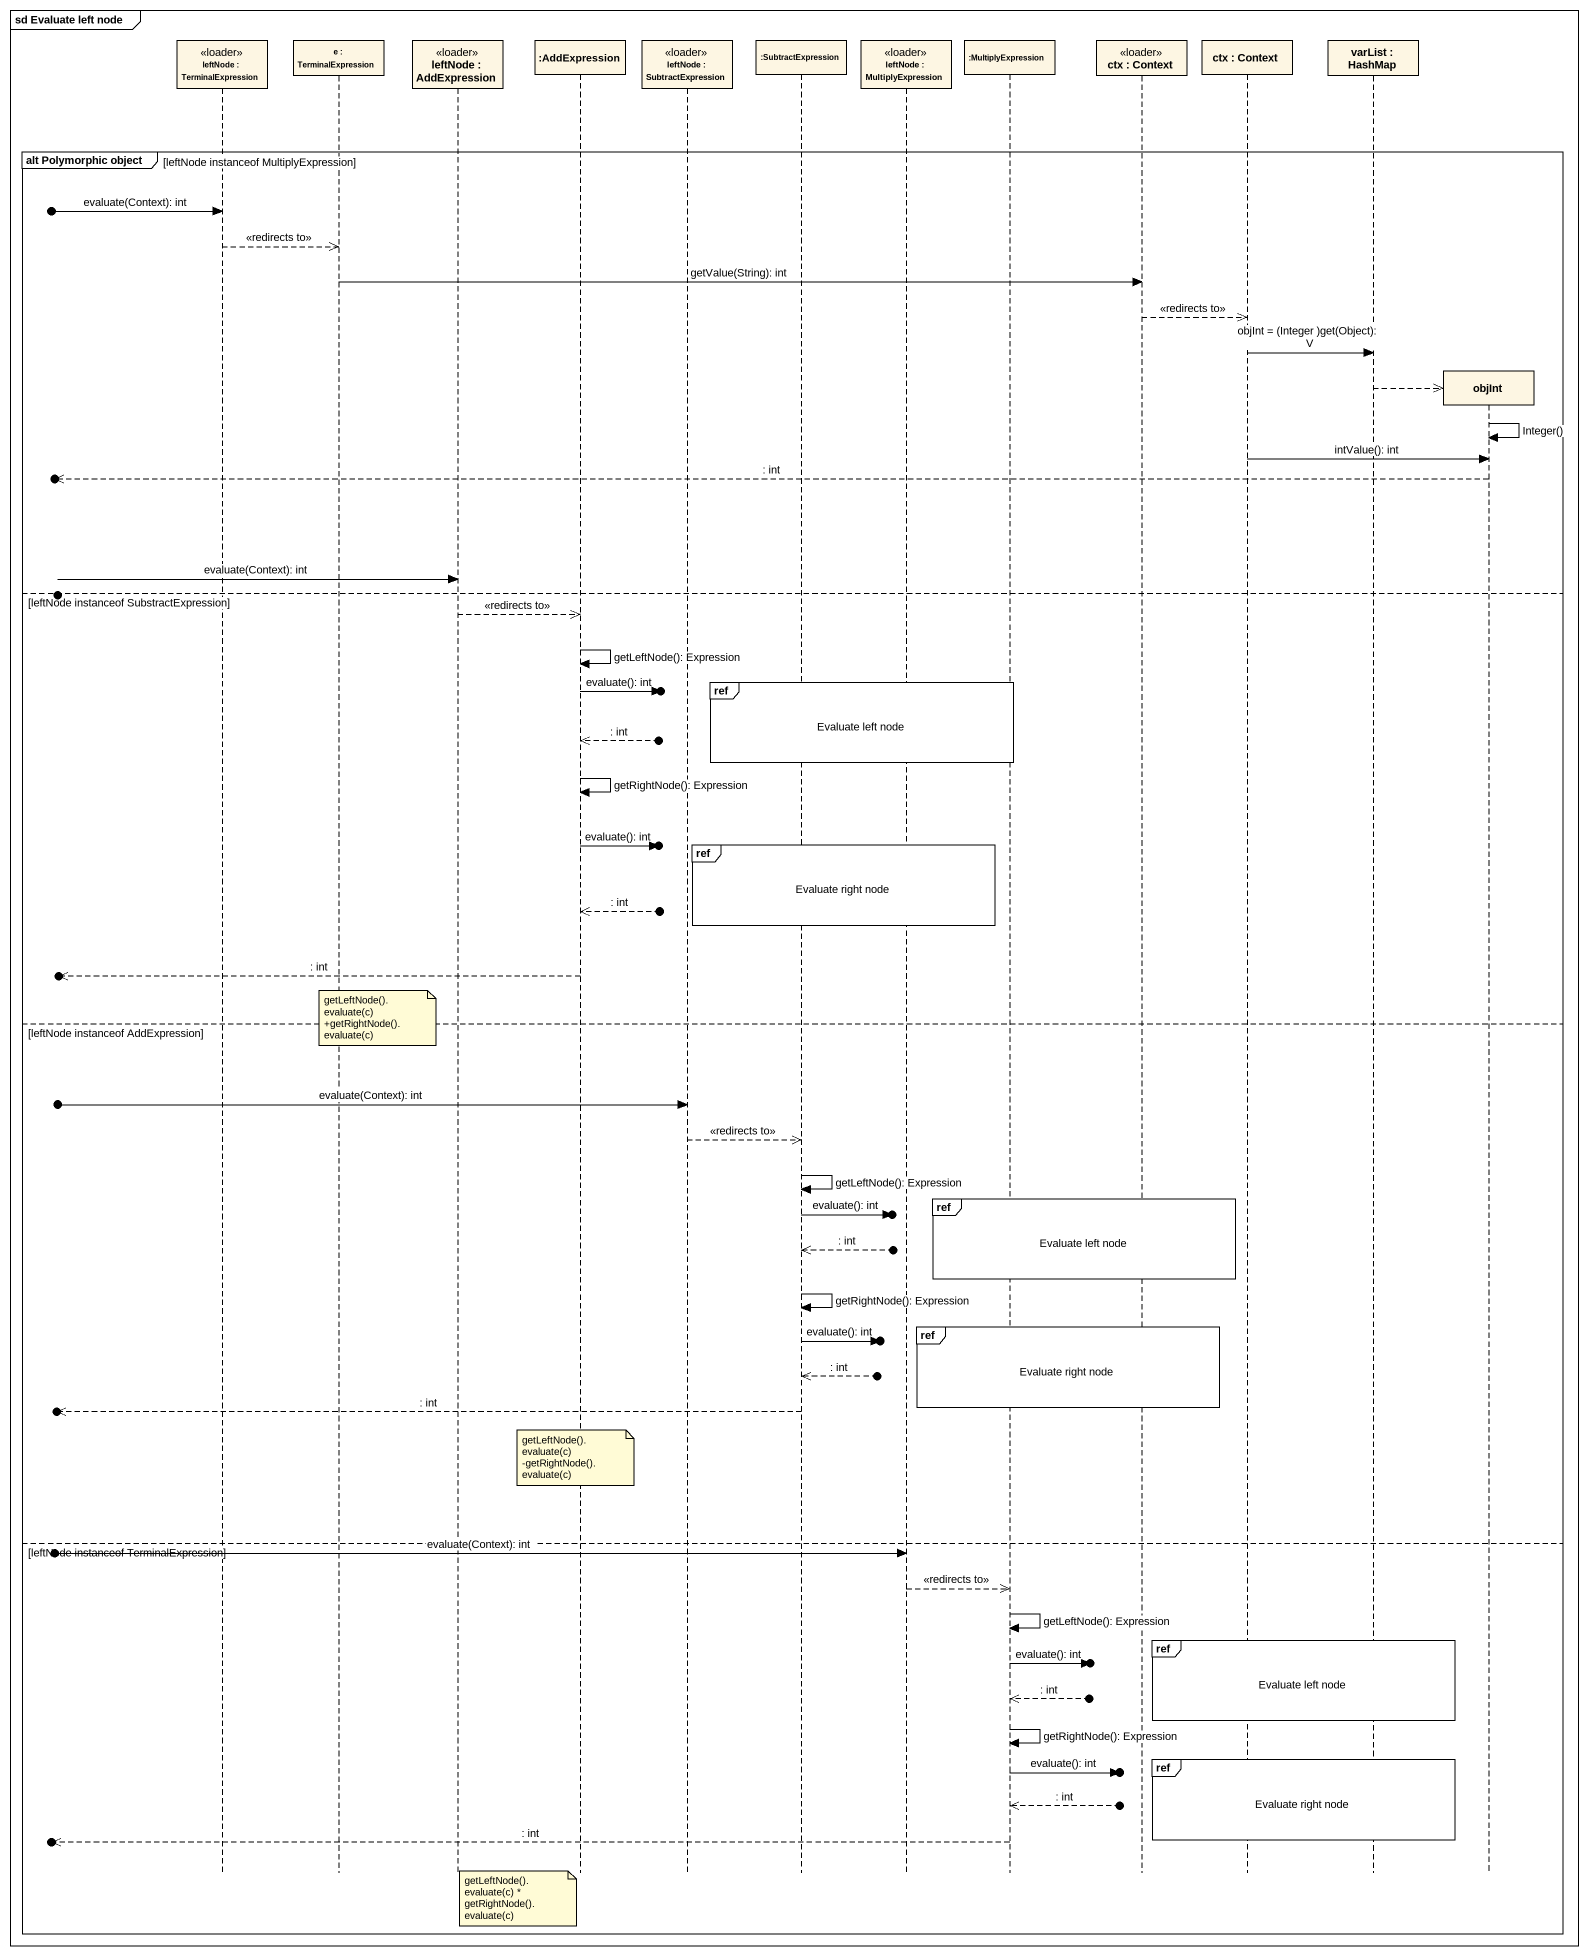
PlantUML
@startuml
mainframe sd Evaluate left node
hide footbox
participant "leftNode : TerminalExpression" as leftNode <<loader>>
participant "e : TerminalExpression" as e
participant "leftNode : AddExpression" as leftNode_2 <<loader>>
participant ":AddExpression" as AddExpression
participant "leftNode : SubtractExpression" as leftNode_3 <<loader>>
participant ":SubtractExpression" as SubtractExpression
participant "leftNode : MultiplyExpression" as leftNode_4 <<loader>>
participant ":MultiplyExpression" as MultiplyExpression
participant "ctx : Context" as ctx <<loader>>
participant "ctx : Context" as ctx_2
participant "varList : HashMap" as varList
participant objInt

group alt Polymorphic object [leftNode instanceof MultiplyExpression]
  [o-> leftNode : evaluate(Context): int
  leftNode -->> e : <<redirects to>>
  e -> ctx : getValue(String): int
  ctx -->> ctx_2 : <<redirects to>>
  ctx_2 -> varList : objInt = (Integer )get(Object): V
  varList -->> objInt **
  objInt -> objInt : Integer()
  ctx_2 -> objInt : intValue(): int
  [o<<-- objInt : : int
  [o-> leftNode_2 : evaluate(Context): int
else leftNode instanceof SubstractExpression
  leftNode_2 -->> AddExpression : <<redirects to>>
  AddExpression -> AddExpression : getLeftNode(): Expression
  ref over SubtractExpression, leftNode_4, MultiplyExpression : Evaluate left node
  AddExpression ->o] : evaluate(): int
  AddExpression <<--o] : : int
  AddExpression -> AddExpression : getRightNode(): Expression
  ref over SubtractExpression, leftNode_4 : Evaluate right node
  AddExpression ->o] : evaluate(): int
  AddExpression <<--o] : : int
  [o<<-- AddExpression : : int
  note over e : getLeftNode().evaluate(c) +getRightNode().evaluate(c)
else leftNode instanceof AddExpression
  [o-> leftNode_3 : evaluate(Context): int
  leftNode_3 -->> SubtractExpression : <<redirects to>>
  SubtractExpression -> SubtractExpression : getLeftNode(): Expression
  ref over MultiplyExpression, ctx : Evaluate left node
  SubtractExpression ->o] : evaluate(): int
  SubtractExpression <<--o] : : int
  SubtractExpression -> SubtractExpression : getRightNode(): Expression
  ref over MultiplyExpression, ctx : Evaluate right node
  SubtractExpression ->o] : evaluate(): int
  SubtractExpression <<--o] : : int
  [o<<-- SubtractExpression : : int
  note over AddExpression : getLeftNode().evaluate(c) -getRightNode().evaluate(c)
else leftNode instanceof TerminalExpression
  [o-> leftNode_4 : evaluate(Context): int
  leftNode_4 -->> MultiplyExpression : <<redirects to>>
  MultiplyExpression -> MultiplyExpression : getLeftNode(): Expression
  ref over ctx_2, varList : Evaluate left node
  MultiplyExpression ->o] : evaluate(): int
  MultiplyExpression <<--o] : : int
  MultiplyExpression -> MultiplyExpression : getRightNode(): Expression
  ref over ctx_2, varList : Evaluate right node
  MultiplyExpression ->o] : evaluate(): int
  MultiplyExpression <<--o] : : int
  [o<<-- MultiplyExpression : : int
  note right of leftNode_2 : getLeftNode().evaluate(c) * getRightNode().evaluate(c)
end
@enduml
